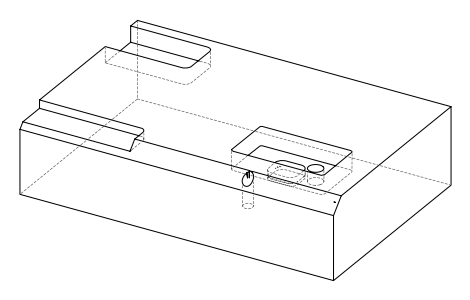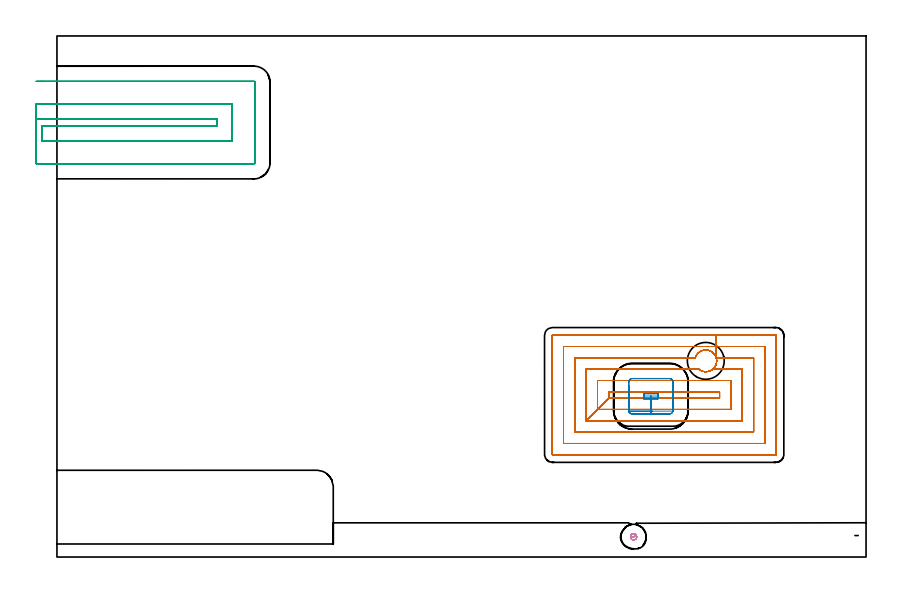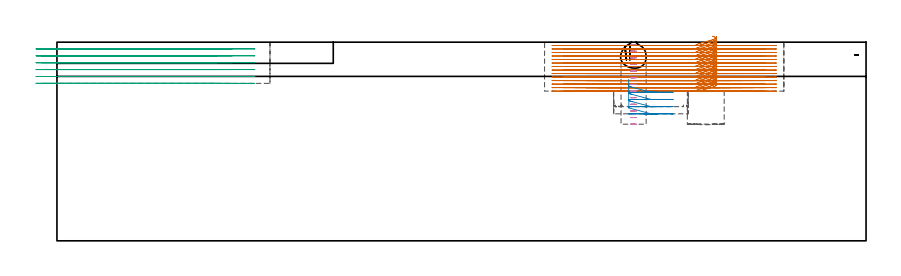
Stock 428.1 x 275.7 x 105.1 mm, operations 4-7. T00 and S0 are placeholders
(PLAN: 7 operations, 5 tool changes, 78.5 min)
(1 INDEXABLE_INSERT_DRILL_BLIND_HOLE_FROM_SOLID | STEP1POCKET | NXT0302_010 | 0.09 min | 12960 mm3)
(2 AREA_MILL | FG_CHAMFER_SURFACE | UGT0205_001 | 19.43 min | 69586 mm3)
(3 MILL_CORNER_NOTCH_RECTANGULAR | CORNER_NOTCH_RECTANGULAR | UGT0201_010 | Follow Part, ap 4, ae 75% | 3.54 min | 55029 mm3)
(4 MILL_RECTANGULAR_POCKET | POCKET_RECTANGULAR_STRAIGHT | NXT0201_009 | Follow Part, ap 2, ae 75% | 43.87 min | 225737 mm3)
(5 MILL_RECTANGULAR_POCKET_1 | POCKET_RECTANGULAR_STRAIGHT_1 | UGT0201_010 | Follow Part, ap 4, ae 75% | 1.44 min | 15238 mm3)
(6 MILL_SLOT | SLOT_PARTIAL_RECTANGULAR | UGT0201_010 | Follow Part, ap 4, ae 75% | 9.3 min | 145821 mm3)
(7 MILL_BLIND_HOLE_FROM_SOLID_MATERIAL | STEP1POCKET_1 | NXT0201_010 | Spiral | 0.84 min | 4992 mm3)
(TOOL NXT0302_010 | Index. Insert Drill 19.5mm [880-D1950L25-05] | D19.5 PA176 FL98 Z2)
(TOOL UGT0205_001 | Chamfer Mill 20 x 3 x 45 deg. | D20 FL50 Z2)
(TOOL UGT0201_010 | End Mill 16 mm | D16 FL22 Z2)
(TOOL NXT0201_009 | ENDMILL 8mm [2P460-0800-NA 1630] | D8 FL26 Z6)
(TOOL NXT0201_010 | ENDMILL 10mm [2P460-1000-NA 1630] | D10 FL30 Z6)
(OP 4 MILL_RECTANGULAR_POCKET)
G17 G21 G94 G90
T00 M6
G54
G17 G0 G90 X346.934 Y108.252 S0 M3
G43 Z115.223 H1
Z108.223
G94 G1 X346.946 Y108.243 Z108.219 F250.
X347.462 Y107.766 Z108.031
X347.924 Y107.21 Z107.837
X348.29 Y106.652 Z107.658
X348.421 Y106.412 Z107.585
X348.574 Y106.109 Z107.494
X348.856 Y105.296 Z107.263
X349.014 Y104.451 Z107.033
X349.046 Y103.592 Z106.802
X348.95 Y102.738 Z106.572
X348.728 Y101.907 Z106.342
X348.385 Y101.118 Z106.111
X347.93 Y100.389 Z105.881
X347.371 Y99.735 Z105.651
X346.722 Y99.171 Z105.42
X346.438 Y98.985 Z105.329
X345.822 Y98.633 Z105.139
X345.512 Y98.485 Z105.047
X344.62 Y98.2 Z104.796
X343.694 Y98.06 Z104.545
X342.757 Y98.069 Z104.294
X342.418 Y98.119 Z104.202
X342.08 Y98.174 Z104.11
X341.299 Y98.405 Z103.892
X340.558 Y98.743 Z103.674
X339.871 Y99.181 Z103.456
X339.608 Y99.4 Z103.364
X280. F500.
Y72.1
X292. Y84.1
X350.6
Y87.4
X292.
Y84.1
X286. Y78.1
X356.6
Y93.4
X286.
Y78.1
X280. Y72.1
X362.6
Y99.4
X346.994
G0 X348.787 Y102.129 Z108.223
G1 X348.95 Y102.738 Z108.054 F250.
X349.046 Y103.592 Z107.824
X349.014 Y104.451 Z107.593
X348.856 Y105.296 Z107.363
X348.574 Y106.109 Z107.132
X348.421 Y106.412 Z107.041
X348.29 Y106.652 Z106.968
X347.924 Y107.21 Z106.789
X347.456 Y107.772 Z106.593
X346.946 Y108.243 Z106.407
X346.322 Y108.691 Z106.201
X345.907 Y108.921 Z106.074
X345.604 Y109.075 Z105.983
X344.734 Y109.373 Z105.737
X343.828 Y109.53 Z105.491
X342.909 Y109.54 Z105.244
X341.999 Y109.405 Z104.998
X341.123 Y109.126 Z104.751
X340.302 Y108.712 Z104.505
X339.557 Y108.173 Z104.259
X338.908 Y107.522 Z104.012
X338.703 Y107.251 Z103.921
X338.323 Y106.672 Z103.736
X338.154 Y106.378 Z103.645
X337.876 Y105.726 Z103.455
X337.782 Y105.4 Z103.364
X274. F500.
Y66.1
X368.6
Y105.4
X348.817
Y111.4
X268.
Y60.1
X374.6
Y111.4
X348.817
Y117.4
X262.2
G3 X262. Y117.2 R0.2
G1 Y54.3
G3 X262.2 Y54.1 R0.2
G1 X380.4
G3 X380.6 Y54.3 R0.2
G1 Y117.2
G3 X380.4 Y117.4 R0.2
G1 X348.817
X347.817
G0 X346.934 Y108.252 Z106.364
G1 X346.946 Y108.243 Z106.36 F250.
X347.462 Y107.766 Z106.172
X347.924 Y107.21 Z105.978
X348.29 Y106.652 Z105.799
X348.421 Y106.412 Z105.726
X348.574 Y106.109 Z105.635
X348.856 Y105.296 Z105.404
X349.014 Y104.451 Z105.174
X349.046 Y103.592 Z104.944
X348.95 Y102.738 Z104.713
X348.728 Y101.907 Z104.483
X348.385 Y101.118 Z104.253
X347.93 Y100.389 Z104.022
X347.371 Y99.735 Z103.792
X346.722 Y99.171 Z103.561
X346.438 Y98.985 Z103.47
X345.822 Y98.633 Z103.28
X345.512 Y98.485 Z103.188
X344.62 Y98.2 Z102.937
X343.694 Y98.06 Z102.686
X342.757 Y98.069 Z102.435
X342.418 Y98.119 Z102.343
X342.08 Y98.174 Z102.252
X341.299 Y98.405 Z102.033
X340.558 Y98.743 Z101.815
X339.871 Y99.181 Z101.597
X339.608 Y99.4 Z101.505
X280. F500.
Y72.1
X292. Y84.1
X350.6
Y87.4
X292.
Y84.1
X286. Y78.1
X356.6
Y93.4
X286.
Y78.1
X280. Y72.1
X362.6
Y99.4
X346.994
G0 X348.787 Y102.129 Z106.364
G1 X348.95 Y102.738 Z106.195 F250.
X349.046 Y103.592 Z105.965
X349.014 Y104.451 Z105.734
X348.856 Y105.296 Z105.504
X348.574 Y106.109 Z105.274
X348.421 Y106.412 Z105.182
X348.29 Y106.652 Z105.109
X347.924 Y107.21 Z104.93
X347.456 Y107.772 Z104.735
X346.946 Y108.243 Z104.549
X346.322 Y108.691 Z104.343
X345.907 Y108.921 Z104.216
X345.604 Y109.075 Z104.125
X344.734 Y109.373 Z103.878
X343.828 Y109.53 Z103.632
X342.909 Y109.54 Z103.385
X341.999 Y109.405 Z103.139
X341.123 Y109.126 Z102.893
X340.302 Y108.712 Z102.646
X339.557 Y108.173 Z102.4
X338.908 Y107.522 Z102.153
X338.703 Y107.251 Z102.062
X338.323 Y106.672 Z101.877
X338.154 Y106.378 Z101.786
X338.135 Y106.34 Z101.775
X338.004 Y106.028 Z101.684
X337.875 Y105.72 Z101.595
X337.782 Y105.4 Z101.505
X274. F500.
Y66.1
X368.6
Y105.4
X348.817
Y111.4
X268.
Y60.1
X374.6
Y111.4
X348.817
Y117.4
X262.2
G3 X262. Y117.2 R0.2
G1 Y54.3
G3 X262.2 Y54.1 R0.2
G1 X380.4
G3 X380.6 Y54.3 R0.2
G1 Y117.2
G3 X380.4 Y117.4 R0.2
G1 X348.817
X347.817
G0 X346.934 Y108.252 Z104.505
G1 X346.946 Y108.243 Z104.501 F250.
X347.463 Y107.765 Z104.313
X347.921 Y107.214 Z104.121
X348.29 Y106.652 Z103.94
X348.421 Y106.412 Z103.867
X348.574 Y106.109 Z103.776
X348.856 Y105.296 Z103.546
X349.014 Y104.451 Z103.315
X349.046 Y103.592 Z103.085
X348.95 Y102.738 Z102.855
X348.728 Y101.907 Z102.624
X348.385 Y101.118 Z102.394
X347.93 Y100.389 Z102.163
X347.371 Y99.735 Z101.933
X346.722 Y99.171 Z101.703
X346.438 Y98.985 Z101.611
X345.822 Y98.633 Z101.421
X345.512 Y98.485 Z101.329
X344.62 Y98.2 Z101.078
X343.694 Y98.06 Z100.827
X342.757 Y98.069 Z100.576
X342.418 Y98.119 Z100.485
X342.08 Y98.174 Z100.393
X341.299 Y98.405 Z100.175
X340.558 Y98.743 Z99.956
X339.871 Y99.181 Z99.738
X339.608 Y99.4 Z99.646
X280. F500.
Y72.1
X292. Y84.1
X350.6
Y87.4
X292.
Y84.1
X286. Y78.1
X356.6
Y93.4
X286.
Y78.1
X280. Y72.1
X362.6
Y99.4
X346.994
G0 X348.787 Y102.129 Z104.505
G1 X348.95 Y102.738 Z104.336 F250.
X349.046 Y103.592 Z104.106
X349.014 Y104.451 Z103.876
X348.856 Y105.296 Z103.645
X348.574 Y106.109 Z103.415
X348.421 Y106.412 Z103.324
X348.29 Y106.652 Z103.25
X347.921 Y107.214 Z103.07
X347.456 Y107.772 Z102.876
X346.946 Y108.243 Z102.69
X346.322 Y108.691 Z102.484
X345.907 Y108.921 Z102.357
X345.604 Y109.075 Z102.266
X344.734 Y109.373 Z102.019
X343.828 Y109.53 Z101.773
X342.909 Y109.54 Z101.527
X341.999 Y109.405 Z101.28
X341.123 Y109.126 Z101.034
X340.302 Y108.712 Z100.787
X339.557 Y108.173 Z100.541
X338.908 Y107.522 Z100.295
X338.703 Y107.251 Z100.204
X338.321 Y106.668 Z100.017
X338.152 Y106.374 Z99.926
X337.877 Y105.726 Z99.737
X337.782 Y105.4 Z99.646
X274. F500.
Y66.1
X368.6
Y105.4
X348.817
Y111.4
X268.
Y60.1
X374.6
Y111.4
X348.817
Y117.4
X262.2
G3 X262. Y117.2 R0.2
G1 Y54.3
G3 X262.2 Y54.1 R0.2
G1 X380.4
G3 X380.6 Y54.3 R0.2
G1 Y117.2
G3 X380.4 Y117.4 R0.2
G1 X348.817
X347.817
G0 X346.933 Y108.252 Z102.646
G1 X346.946 Y108.243 Z102.642 F250.
X347.463 Y107.765 Z102.454
X347.921 Y107.214 Z102.262
X348.29 Y106.652 Z102.081
X348.421 Y106.412 Z102.008
X348.574 Y106.109 Z101.917
X348.856 Y105.296 Z101.687
X349.014 Y104.451 Z101.456
X349.046 Y103.592 Z101.226
X348.95 Y102.738 Z100.996
X348.728 Y101.907 Z100.765
X348.385 Y101.118 Z100.535
X347.93 Y100.389 Z100.304
X347.371 Y99.735 Z100.074
X346.722 Y99.171 Z99.844
X346.438 Y98.985 Z99.752
X345.822 Y98.633 Z99.562
X345.512 Y98.485 Z99.47
X344.62 Y98.2 Z99.219
X343.694 Y98.06 Z98.968
X342.757 Y98.069 Z98.717
X342.418 Y98.119 Z98.626
X342.132 Y98.165 Z98.548
X341.852 Y98.239 Z98.47
X341.522 Y98.327 Z98.379
X340.663 Y98.688 Z98.129
X339.872 Y99.181 Z97.879
X339.609 Y99.4 Z97.788
X280. F500.
Y72.1
X292. Y84.1
X350.6
Y87.4
X292.
Y84.1
X286. Y78.1
X356.6
Y93.4
X286.
Y78.1
X280. Y72.1
X362.6
Y99.4
X346.994
G0 X348.787 Y102.129 Z102.646
G1 X348.95 Y102.738 Z102.478 F250.
X349.046 Y103.592 Z102.247
X349.014 Y104.451 Z102.017
X348.856 Y105.296 Z101.786
X348.574 Y106.109 Z101.556
X348.421 Y106.412 Z101.465
X348.29 Y106.652 Z101.392
X347.921 Y107.214 Z101.212
X347.456 Y107.772 Z101.017
X346.946 Y108.243 Z100.831
X346.322 Y108.691 Z100.625
X345.907 Y108.921 Z100.498
X345.604 Y109.075 Z100.407
X344.734 Y109.373 Z100.161
X343.828 Y109.53 Z99.914
X342.909 Y109.54 Z99.668
X341.999 Y109.405 Z99.421
X341.123 Y109.126 Z99.175
X340.302 Y108.712 Z98.929
X339.557 Y108.173 Z98.682
X338.908 Y107.522 Z98.436
X338.703 Y107.251 Z98.345
X338.321 Y106.668 Z98.158
X338.152 Y106.374 Z98.067
X337.877 Y105.726 Z97.879
X337.782 Y105.4 Z97.788
X274. F500.
Y66.1
X368.6
Y105.4
X348.817
Y111.4
X268.
Y60.1
X374.6
Y111.4
X348.817
Y117.4
X262.2
G3 X262. Y117.2 R0.2
G1 Y54.3
G3 X262.2 Y54.1 R0.2
G1 X380.4
G3 X380.6 Y54.3 R0.2
G1 Y117.2
G3 X380.4 Y117.4 R0.2
G1 X348.817
X347.817
G0 X346.934 Y108.252 Z100.788
G1 X347.467 Y107.76 Z100.593 F250.
X347.92 Y107.215 Z100.403
X348.293 Y106.647 Z100.221
X348.421 Y106.412 Z100.15
X348.574 Y106.109 Z100.059
X348.856 Y105.297 Z99.828
X349.014 Y104.452 Z99.598
X349.046 Y103.593 Z99.368
X348.95 Y102.739 Z99.137
X348.728 Y101.908 Z98.907
X348.386 Y101.12 Z98.677
X347.931 Y100.391 Z98.446
X347.373 Y99.737 Z98.216
X346.724 Y99.173 Z97.986
X346.438 Y98.985 Z97.894
X345.824 Y98.634 Z97.704
X345.618 Y98.535 Z97.643
X345.405 Y98.453 Z97.582
X345.085 Y98.329 Z97.49
X344.324 Y98.139 Z97.28
X343.545 Y98.051 Z97.07
X342.76 Y98.068 Z96.86
X342.418 Y98.119 Z96.767
X342.134 Y98.165 Z96.69
X341.855 Y98.239 Z96.612
X341.524 Y98.326 Z96.521
X340.664 Y98.688 Z96.271
X339.872 Y99.181 Z96.021
X339.609 Y99.4 Z95.929
X280. F500.
Y72.1
X292. Y84.1
X350.6
Y87.4
X292.
Y84.1
X286. Y78.1
X356.6
Y93.4
X286.
Y78.1
X280. Y72.1
X362.6
Y99.4
X346.994
G0 X348.787 Y102.129 Z100.788
G1 X348.95 Y102.739 Z100.619 F250.
X349.046 Y103.593 Z100.388
X349.014 Y104.452 Z100.158
X348.856 Y105.297 Z99.928
X348.574 Y106.109 Z99.697
X348.421 Y106.412 Z99.606
X348.293 Y106.647 Z99.535
X347.92 Y107.215 Z99.353
X347.467 Y107.76 Z99.163
X347.451 Y107.777 Z99.156
X346.946 Y108.243 Z98.972
X346.851 Y108.312 Z98.941
X346.318 Y108.693 Z98.765
X345.838 Y108.955 Z98.619
X345.533 Y109.105 Z98.528
X344.685 Y109.386 Z98.288
X343.803 Y109.532 Z98.049
X342.909 Y109.54 Z97.809
X342.025 Y109.41 Z97.57
X341.171 Y109.146 Z97.33
X340.368 Y108.752 Z97.091
X339.636 Y108.239 Z96.851
X338.992 Y107.619 Z96.612
X338.706 Y107.255 Z96.487
X338.32 Y106.668 Z96.299
X338.19 Y106.441 Z96.229
X338.081 Y106.204 Z96.159
X337.94 Y105.896 Z96.068
X337.877 Y105.726 Z96.02
X337.782 Y105.4 Z95.929
X274. F500.
Y66.1
X368.6
Y105.4
X348.817
Y111.4
X268.
Y60.1
X374.6
Y111.4
X348.817
Y117.4
X262.2
G3 X262. Y117.2 R0.2
G1 Y54.3
G3 X262.2 Y54.1 R0.2
G1 X380.4
G3 X380.6 Y54.3 R0.2
G1 Y117.2
G3 X380.4 Y117.4 R0.2
G1 X348.817
X347.817
G0 X346.934 Y108.252 Z98.929
G1 X347.467 Y107.76 Z98.735 F250.
X347.922 Y107.212 Z98.544
X348.293 Y106.647 Z98.363
X348.421 Y106.412 Z98.291
X348.574 Y106.109 Z98.2
X348.856 Y105.297 Z97.97
X349.014 Y104.452 Z97.739
X349.046 Y103.593 Z97.509
X348.95 Y102.739 Z97.279
X348.728 Y101.909 Z97.048
X348.387 Y101.12 Z96.818
X347.932 Y100.391 Z96.588
X347.374 Y99.737 Z96.358
X346.725 Y99.174 Z96.127
X346.438 Y98.985 Z96.035
X346.162 Y98.827 Z95.95
X345.824 Y98.634 Z95.846
X345.618 Y98.535 Z95.784
X345.405 Y98.453 Z95.723
X345.085 Y98.329 Z95.631
X344.324 Y98.139 Z95.421
X343.545 Y98.051 Z95.211
X342.76 Y98.068 Z95.001
X342.117 Y98.176 Z94.826
X341.445 Y98.353 Z94.64
X340.627 Y98.707 Z94.401
X339.871 Y99.181 Z94.162
X339.608 Y99.4 Z94.07
X280. F500.
Y72.1
X292. Y84.1
X350.6
Y87.4
X292.
Y84.1
X286. Y78.1
X356.6
Y93.4
X286.
Y78.1
X280. Y72.1
X362.6
Y99.4
X346.994
G0 X348.788 Y102.132 Z98.929
G1 X348.95 Y102.739 Z98.76 F250.
X349.046 Y103.593 Z98.53
X349.014 Y104.452 Z98.3
X348.856 Y105.297 Z98.07
X348.574 Y106.109 Z97.839
X348.421 Y106.412 Z97.748
X348.293 Y106.647 Z97.677
X347.922 Y107.212 Z97.496
X347.467 Y107.76 Z97.305
X347.451 Y107.777 Z97.299
X346.946 Y108.243 Z97.114
X346.706 Y108.415 Z97.035
X346.318 Y108.693 Z96.907
X345.906 Y108.921 Z96.781
X345.604 Y109.075 Z96.69
X344.926 Y109.321 Z96.497
X344.224 Y109.48 Z96.304
X343.886 Y109.514 Z96.213
X343.548 Y109.549 Z96.122
X342.823 Y109.534 Z95.928
X342.106 Y109.429 Z95.733
X341.407 Y109.234 Z95.539
X341.093 Y109.104 Z95.448
X340.78 Y108.974 Z95.357
X340.092 Y108.579 Z95.145
X339.465 Y108.093 Z94.932
X338.911 Y107.526 Z94.72
X338.706 Y107.255 Z94.629
X338.322 Y106.67 Z94.441
X338.153 Y106.376 Z94.35
X338.115 Y106.299 Z94.327
X337.986 Y105.985 Z94.236
X337.868 Y105.698 Z94.153
X337.782 Y105.4 Z94.07
X274. F500.
Y66.1
X368.6
Y105.4
X348.817
Y111.4
X268.
Y60.1
X374.6
Y111.4
X348.817
Y117.4
X262.2
G3 X262. Y117.2 R0.2
G1 Y54.3
G3 X262.2 Y54.1 R0.2
G1 X380.4
G3 X380.6 Y54.3 R0.2
G1 Y117.2
G3 X380.4 Y117.4 R0.2
G1 X348.817
X347.817
G0 X346.934 Y108.252 Z97.07
G1 X346.946 Y108.243 Z97.066 F250.
X347.461 Y107.767 Z96.878
X347.925 Y107.208 Z96.684
X348.267 Y106.687 Z96.517
X348.437 Y106.394 Z96.426
X348.679 Y105.845 Z96.265
X348.781 Y105.521 Z96.174
X348.882 Y105.197 Z96.083
X349.024 Y104.362 Z95.856
X349.042 Y103.515 Z95.629
X348.937 Y102.674 Z95.402
X348.711 Y101.858 Z95.175
X348.367 Y101.084 Z94.948
X347.915 Y100.368 Z94.721
X347.362 Y99.726 Z94.494
X346.722 Y99.171 Z94.268
X346.438 Y98.985 Z94.176
X345.822 Y98.633 Z93.986
X345.512 Y98.485 Z93.894
X344.62 Y98.2 Z93.643
X343.694 Y98.06 Z93.392
X342.757 Y98.069 Z93.141
X342.418 Y98.119 Z93.049
X342.08 Y98.174 Z92.958
X341.299 Y98.405 Z92.74
X340.558 Y98.743 Z92.521
X339.871 Y99.181 Z92.303
X339.608 Y99.4 Z92.211
X280. F500.
Y72.1
X292. Y84.1
X350.6
Y87.4
X292.
Y84.1
X286. Y78.1
X356.6
Y93.4
X286.
Y78.1
X280. Y72.1
X362.6
Y99.4
X346.994
G0 X348.786 Y102.13 Z97.07
G1 X348.937 Y102.674 Z96.919 F250.
X349.042 Y103.515 Z96.692
X349.024 Y104.362 Z96.465
X348.882 Y105.197 Z96.238
X348.781 Y105.521 Z96.147
X348.679 Y105.845 Z96.056
X348.437 Y106.394 Z95.895
X348.267 Y106.687 Z95.804
X347.925 Y107.208 Z95.637
X347.456 Y107.772 Z95.441
X346.946 Y108.243 Z95.255
X346.322 Y108.691 Z95.049
X345.907 Y108.921 Z94.922
X345.604 Y109.075 Z94.831
X344.734 Y109.373 Z94.584
X343.828 Y109.53 Z94.338
X342.909 Y109.54 Z94.092
X341.999 Y109.405 Z93.845
X341.123 Y109.126 Z93.599
X340.302 Y108.712 Z93.352
X339.557 Y108.173 Z93.106
X338.908 Y107.522 Z92.86
X338.703 Y107.251 Z92.769
X338.324 Y106.674 Z92.584
X338.155 Y106.38 Z92.493
X338.134 Y106.338 Z92.48
X338.003 Y106.025 Z92.389
X337.874 Y105.719 Z92.3
X337.782 Y105.4 Z92.211
X274. F500.
Y66.1
X368.6
Y105.4
X348.817
Y111.4
X268.
Y60.1
X374.6
Y111.4
X348.817
Y117.4
X262.2
G3 X262. Y117.2 R0.2
G1 Y54.3
G3 X262.2 Y54.1 R0.2
G1 X380.4
G3 X380.6 Y54.3 R0.2
G1 Y117.2
G3 X380.4 Y117.4 R0.2
G1 X348.817
X347.817
G0 X346.934 Y108.252 Z95.211
G1 X346.946 Y108.243 Z95.207 F250.
X347.461 Y107.767 Z95.019
X347.925 Y107.208 Z94.825
X348.267 Y106.687 Z94.658
X348.437 Y106.394 Z94.567
X348.679 Y105.845 Z94.406
X348.781 Y105.521 Z94.315
X348.882 Y105.197 Z94.224
X349.024 Y104.362 Z93.997
X349.042 Y103.515 Z93.77
X348.937 Y102.674 Z93.544
X348.711 Y101.858 Z93.317
X348.367 Y101.084 Z93.09
X347.915 Y100.368 Z92.863
X347.362 Y99.726 Z92.636
X346.722 Y99.171 Z92.409
X346.438 Y98.985 Z92.318
X345.822 Y98.633 Z92.128
X345.512 Y98.485 Z92.036
X344.62 Y98.2 Z91.785
X343.694 Y98.06 Z91.534
X342.757 Y98.069 Z91.283
X342.418 Y98.119 Z91.191
X342.08 Y98.174 Z91.099
X341.299 Y98.405 Z90.881
X340.558 Y98.743 Z90.663
X339.871 Y99.181 Z90.444
X339.608 Y99.4 Z90.353
X280. F500.
Y72.1
X292. Y84.1
X350.6
Y87.4
X292.
Y84.1
X286. Y78.1
X356.6
Y93.4
X286.
Y78.1
X280. Y72.1
X362.6
Y99.4
X346.994
G0 X348.786 Y102.13 Z95.211
G1 X348.937 Y102.674 Z95.06 F250.
X349.042 Y103.515 Z94.833
X349.024 Y104.362 Z94.606
X348.882 Y105.197 Z94.379
X348.781 Y105.521 Z94.288
X348.679 Y105.845 Z94.197
X348.437 Y106.394 Z94.036
X348.267 Y106.687 Z93.945
X347.925 Y107.208 Z93.778
X347.456 Y107.772 Z93.582
X346.946 Y108.243 Z93.396
X346.322 Y108.691 Z93.19
X345.907 Y108.921 Z93.063
X345.604 Y109.075 Z92.972
X344.734 Y109.373 Z92.726
X343.828 Y109.53 Z92.479
X342.909 Y109.54 Z92.233
X341.999 Y109.405 Z91.986
X341.123 Y109.126 Z91.74
X340.302 Y108.712 Z91.494
X339.557 Y108.173 Z91.247
X338.908 Y107.522 Z91.001
X338.703 Y107.251 Z90.91
X338.324 Y106.674 Z90.725
X338.155 Y106.38 Z90.634
X338.135 Y106.34 Z90.622
X338.004 Y106.027 Z90.531
X337.875 Y105.72 Z90.442
X337.782 Y105.4 Z90.353
X274. F500.
Y66.1
X368.6
Y105.4
X348.817
Y111.4
X268.
Y60.1
X374.6
Y111.4
X348.817
Y117.4
X262.2
G3 X262. Y117.2 R0.2
G1 Y54.3
G3 X262.2 Y54.1 R0.2
G1 X380.4
G3 X380.6 Y54.3 R0.2
G1 Y117.2
G3 X380.4 Y117.4 R0.2
G1 X348.817
X347.817
G0 X346.934 Y108.252 Z93.353
G1 X346.946 Y108.243 Z93.348 F250.
X347.463 Y107.765 Z93.16
X347.921 Y107.214 Z92.968
X348.29 Y106.652 Z92.788
X348.421 Y106.412 Z92.715
X348.574 Y106.109 Z92.623
X348.856 Y105.296 Z92.393
X349.014 Y104.451 Z92.163
X349.046 Y103.592 Z91.932
X348.95 Y102.738 Z91.702
X348.728 Y101.907 Z91.472
X348.385 Y101.118 Z91.241
X347.93 Y100.389 Z91.011
X347.371 Y99.735 Z90.78
X346.722 Y99.171 Z90.55
X346.438 Y98.985 Z90.459
X345.822 Y98.633 Z90.269
X345.512 Y98.485 Z90.177
X344.62 Y98.2 Z89.926
X343.694 Y98.06 Z89.675
X342.757 Y98.069 Z89.424
X342.418 Y98.119 Z89.332
X342.08 Y98.174 Z89.24
X341.299 Y98.405 Z89.022
X340.558 Y98.743 Z88.804
X339.871 Y99.181 Z88.586
X339.608 Y99.4 Z88.494
X280. F500.
Y72.1
X292. Y84.1
X350.6
Y87.4
X292.
Y84.1
X286. Y78.1
X356.6
Y93.4
X286.
Y78.1
X280. Y72.1
X362.6
Y99.4
X346.994
G0 X348.787 Y102.129 Z93.353
G1 X348.95 Y102.738 Z93.184 F250.
X349.046 Y103.592 Z92.953
X349.014 Y104.451 Z92.723
X348.856 Y105.296 Z92.493
X348.574 Y106.109 Z92.262
X348.421 Y106.412 Z92.171
X348.29 Y106.652 Z92.098
X347.921 Y107.214 Z91.918
X347.456 Y107.772 Z91.723
X346.946 Y108.243 Z91.537
X346.322 Y108.691 Z91.331
X345.907 Y108.921 Z91.204
X345.604 Y109.075 Z91.113
X344.734 Y109.373 Z90.867
X343.828 Y109.53 Z90.62
X342.909 Y109.54 Z90.374
X341.999 Y109.405 Z90.128
X341.123 Y109.126 Z89.881
X340.302 Y108.712 Z89.635
X339.557 Y108.173 Z89.388
X338.908 Y107.522 Z89.142
X338.703 Y107.251 Z89.051
X338.321 Y106.668 Z88.864
X338.152 Y106.374 Z88.773
X337.877 Y105.726 Z88.585
X337.782 Y105.4 Z88.494
X274. F500.
Y66.1
X368.6
Y105.4
X348.817
Y111.4
X268.
Y60.1
X374.6
Y111.4
X348.817
Y117.4
X262.2
G3 X262. Y117.2 R0.2
G1 Y54.3
G3 X262.2 Y54.1 R0.2
G1 X380.4
G3 X380.6 Y54.3 R0.2
G1 Y117.2
G3 X380.4 Y117.4 R0.2
G1 X348.817
X347.817
G0 X346.934 Y108.252 Z91.494
G1 X346.946 Y108.243 Z91.49 F250.
X347.463 Y107.765 Z91.301
X347.921 Y107.214 Z91.109
X348.29 Y106.652 Z90.929
X348.421 Y106.412 Z90.856
X348.574 Y106.109 Z90.765
X348.856 Y105.296 Z90.534
X349.014 Y104.451 Z90.304
X349.046 Y103.592 Z90.074
X348.95 Y102.738 Z89.843
X348.728 Y101.907 Z89.613
X348.385 Y101.118 Z89.382
X347.93 Y100.389 Z89.152
X347.371 Y99.735 Z88.922
X346.722 Y99.171 Z88.691
X346.438 Y98.985 Z88.6
X345.822 Y98.633 Z88.41
X345.512 Y98.485 Z88.318
X344.62 Y98.2 Z88.067
X343.694 Y98.06 Z87.816
X342.757 Y98.069 Z87.565
X342.418 Y98.119 Z87.473
X342.08 Y98.174 Z87.382
X341.299 Y98.405 Z87.163
X340.558 Y98.743 Z86.945
X339.871 Y99.181 Z86.727
X339.608 Y99.4 Z86.635
X280. F500.
Y72.1
X292. Y84.1
X350.6
Y87.4
X292.
Y84.1
X286. Y78.1
X356.6
Y93.4
X286.
Y78.1
X280. Y72.1
X362.6
Y99.4
X346.994
G0 X348.787 Y102.129 Z91.494
G1 X348.95 Y102.738 Z91.325 F250.
X349.046 Y103.592 Z91.095
X349.014 Y104.451 Z90.864
X348.856 Y105.296 Z90.634
X348.574 Y106.109 Z90.403
X348.421 Y106.412 Z90.312
X348.29 Y106.652 Z90.239
X347.921 Y107.214 Z90.059
X347.456 Y107.772 Z89.864
X346.946 Y108.243 Z89.678
X346.322 Y108.691 Z89.473
X345.907 Y108.921 Z89.345
X345.604 Y109.075 Z89.254
X344.734 Y109.373 Z89.008
X343.828 Y109.53 Z88.762
X342.909 Y109.54 Z88.515
X341.999 Y109.405 Z88.269
X341.123 Y109.126 Z88.022
X340.302 Y108.712 Z87.776
X339.557 Y108.173 Z87.53
X338.908 Y107.522 Z87.283
X338.703 Y107.251 Z87.192
X338.321 Y106.668 Z87.006
X338.152 Y106.374 Z86.915
X337.877 Y105.726 Z86.726
X337.782 Y105.4 Z86.635
X274. F500.
Y66.1
X368.6
Y105.4
X348.817
Y111.4
X268.
Y60.1
X374.6
Y111.4
X348.817
Y117.4
X262.2
G3 X262. Y117.2 R0.2
G1 Y54.3
G3 X262.2 Y54.1 R0.2
G1 X380.4
G3 X380.6 Y54.3 R0.2
G1 Y117.2
G3 X380.4 Y117.4 R0.2
G1 X348.817
X347.817
G0 X346.933 Y108.252 Z89.635
G1 X346.946 Y108.243 Z89.631 F250.
X347.463 Y107.765 Z89.442
X347.921 Y107.214 Z89.25
X348.29 Y106.652 Z89.07
X348.421 Y106.412 Z88.997
X348.574 Y106.109 Z88.906
X348.856 Y105.296 Z88.675
X349.014 Y104.451 Z88.445
X349.046 Y103.592 Z88.215
X348.95 Y102.738 Z87.984
X348.728 Y101.907 Z87.754
X348.385 Y101.118 Z87.523
X347.93 Y100.389 Z87.293
X347.371 Y99.735 Z87.063
X346.722 Y99.171 Z86.832
X346.438 Y98.985 Z86.741
X345.822 Y98.633 Z86.551
X345.512 Y98.485 Z86.459
X344.62 Y98.2 Z86.208
X343.694 Y98.06 Z85.957
X342.757 Y98.069 Z85.706
X342.418 Y98.119 Z85.614
X342.132 Y98.165 Z85.537
X341.852 Y98.24 Z85.459
X341.521 Y98.328 Z85.367
X340.662 Y98.688 Z85.118
X339.871 Y99.181 Z84.868
X339.609 Y99.4 Z84.776
X280. F500.
Y72.1
X292. Y84.1
X350.6
Y87.4
X292.
Y84.1
X286. Y78.1
X356.6
Y93.4
X286.
Y78.1
X280. Y72.1
X362.6
Y99.4
X346.994
G0 X348.787 Y102.129 Z89.635
G1 X348.95 Y102.738 Z89.466 F250.
X349.046 Y103.592 Z89.236
X349.014 Y104.451 Z89.005
X348.856 Y105.296 Z88.775
X348.574 Y106.109 Z88.545
X348.421 Y106.412 Z88.454
X348.29 Y106.652 Z88.38
X347.921 Y107.214 Z88.2
X347.456 Y107.772 Z88.006
X346.946 Y108.243 Z87.82
X346.322 Y108.691 Z87.614
X345.907 Y108.921 Z87.487
X345.604 Y109.075 Z87.396
X344.734 Y109.373 Z87.149
X343.828 Y109.53 Z86.903
X342.909 Y109.54 Z86.656
X341.999 Y109.405 Z86.41
X341.123 Y109.126 Z86.164
X340.302 Y108.712 Z85.917
X339.557 Y108.173 Z85.671
X338.908 Y107.522 Z85.425
X338.703 Y107.251 Z85.334
X338.321 Y106.668 Z85.147
X338.152 Y106.374 Z85.056
X337.877 Y105.726 Z84.867
X337.782 Y105.4 Z84.776
X274. F500.
Y66.1
X368.6
Y105.4
X348.817
Y111.4
X268.
Y60.1
X374.6
Y111.4
X348.817
Y117.4
X262.2
G3 X262. Y117.2 R0.2
G1 Y54.3
G3 X262.2 Y54.1 R0.2
G1 X380.4
G3 X380.6 Y54.3 R0.2
G1 Y117.2
G3 X380.4 Y117.4 R0.2
G1 X348.817
X347.817
G0 X346.933 Y108.252 Z87.776
G1 X346.946 Y108.243 Z87.772 F250.
X347.463 Y107.765 Z87.584
X347.921 Y107.214 Z87.391
X348.29 Y106.652 Z87.211
X348.421 Y106.412 Z87.138
X348.574 Y106.109 Z87.047
X348.856 Y105.296 Z86.817
X349.014 Y104.451 Z86.586
X349.046 Y103.592 Z86.356
X348.95 Y102.738 Z86.125
X348.728 Y101.907 Z85.895
X348.385 Y101.118 Z85.665
X347.93 Y100.389 Z85.434
X347.371 Y99.735 Z85.204
X346.722 Y99.171 Z84.973
X346.438 Y98.985 Z84.882
X345.822 Y98.633 Z84.692
X345.512 Y98.485 Z84.6
X344.62 Y98.2 Z84.349
X343.694 Y98.06 Z84.098
X342.757 Y98.069 Z83.847
X342.418 Y98.119 Z83.755
X342.127 Y98.166 Z83.676
X341.842 Y98.242 Z83.597
X341.512 Y98.331 Z83.506
X340.658 Y98.691 Z83.257
X339.871 Y99.181 Z83.009
X339.609 Y99.4 Z82.918
X280. F500.
Y72.1
X292. Y84.1
X350.6
Y87.4
X292.
Y84.1
X286. Y78.1
X356.6
Y93.4
X286.
Y78.1
X280. Y72.1
X362.6
Y99.4
X346.994
G0 X348.787 Y102.129 Z87.776
G1 X348.95 Y102.738 Z87.608 F250.
X349.046 Y103.592 Z87.377
X349.014 Y104.451 Z87.147
X348.856 Y105.296 Z86.916
X348.574 Y106.109 Z86.686
X348.421 Y106.412 Z86.595
X348.29 Y106.652 Z86.522
X347.921 Y107.214 Z86.342
X347.456 Y107.772 Z86.147
X346.946 Y108.243 Z85.961
X346.328 Y108.687 Z85.757
X345.905 Y108.922 Z85.627
X345.757 Y108.997 Z85.583
X345.605 Y109.063 Z85.538
X345.294 Y109.199 Z85.447
X344.449 Y109.438 Z85.212
X343.578 Y109.547 Z84.977
X342.701 Y109.522 Z84.742
X341.837 Y109.364 Z84.507
X341.007 Y109.078 Z84.271
X340.231 Y108.668 Z84.036
X339.525 Y108.146 Z83.801
X338.908 Y107.522 Z83.566
X338.703 Y107.251 Z83.475
X338.321 Y106.668 Z83.288
X338.189 Y106.438 Z83.217
X337.877 Y105.726 Z83.008
X337.782 Y105.4 Z82.918
X274. F500.
Y66.1
X368.6
Y105.4
X348.817
Y111.4
X268.
Y60.1
X374.6
Y111.4
X348.817
Y117.4
X262.2
G3 X262. Y117.2 R0.2
G1 Y54.3
G3 X262.2 Y54.1 R0.2
G1 X380.4
G3 X380.6 Y54.3 R0.2
G1 Y117.2
G3 X380.4 Y117.4 R0.2
G1 X348.817
X347.817
G0 X346.933 Y108.252 Z85.918
G1 X346.951 Y108.239 Z85.911 F250.
X347.462 Y107.766 Z85.725
X347.922 Y107.212 Z85.532
X348.29 Y106.652 Z85.352
X348.421 Y106.412 Z85.279
X348.574 Y106.109 Z85.188
X348.733 Y105.701 Z85.071
X348.825 Y105.373 Z84.98
X348.917 Y105.046 Z84.889
X349.042 Y104.109 Z84.635
X349.014 Y103.164 Z84.382
X348.832 Y102.236 Z84.129
X348.501 Y101.35 Z83.875
X348.03 Y100.53 Z83.622
X347.433 Y99.798 Z83.369
X346.724 Y99.173 Z83.115
X346.44 Y98.986 Z83.024
X345.814 Y98.63 Z82.831
X345.612 Y98.533 Z82.771
X345.402 Y98.452 Z82.711
X345.082 Y98.328 Z82.619
X344.321 Y98.138 Z82.409
X343.541 Y98.051 Z82.199
X342.757 Y98.069 Z81.989
X342.069 Y98.183 Z81.801
X341.868 Y98.235 Z81.746
X341.537 Y98.322 Z81.654
X340.67 Y98.685 Z81.402
X339.871 Y99.181 Z81.15
X339.609 Y99.4 Z81.059
X280. F500.
Y72.1
X292. Y84.1
X350.6
Y87.4
X292.
Y84.1
X286. Y78.1
X356.6
Y93.4
X286.
Y78.1
X280. Y72.1
X362.6
Y99.4
X346.994
G0 X348.791 Y102.129 Z85.918
G1 X348.832 Y102.236 Z85.887 F250.
X349.014 Y103.164 Z85.633
X349.042 Y104.109 Z85.38
X348.917 Y105.046 Z85.127
X348.825 Y105.373 Z85.036
X348.733 Y105.701 Z84.945
X348.574 Y106.109 Z84.827
X348.421 Y106.412 Z84.736
X348.29 Y106.652 Z84.663
X347.922 Y107.212 Z84.483
X347.456 Y107.772 Z84.288
X346.951 Y108.239 Z84.104
X346.327 Y108.687 Z83.898
X345.905 Y108.922 Z83.769
X345.602 Y109.075 Z83.678
X344.733 Y109.374 Z83.431
X343.827 Y109.53 Z83.185
X342.908 Y109.541 Z82.939
X341.998 Y109.405 Z82.692
X341.122 Y109.126 Z82.446
X340.301 Y108.712 Z82.2
X339.557 Y108.173 Z81.953
X338.907 Y107.522 Z81.707
X338.703 Y107.251 Z81.616
X338.322 Y106.67 Z81.43
X338.153 Y106.375 Z81.339
X338.138 Y106.346 Z81.33
X338.006 Y106.033 Z81.239
X337.876 Y105.723 Z81.149
X337.782 Y105.4 Z81.059
X274. F500.
Y66.1
X368.6
Y105.4
X348.817
Y111.4
X268.
Y60.1
X374.6
Y111.4
X348.817
Y117.4
X262.2
G3 X262. Y117.2 R0.2
G1 Y54.3
G3 X262.2 Y54.1 R0.2
G1 X380.4
G3 X380.6 Y54.3 R0.2
G1 Y117.2
G3 X380.4 Y117.4 R0.2
G1 X348.817
X347.817
G0 X346.934 Y108.251 Z84.059
G1 X346.951 Y108.239 Z84.053 F250.
X347.462 Y107.766 Z83.867
X347.924 Y107.209 Z83.673
X348.267 Y106.686 Z83.505
X348.438 Y106.393 Z83.414
X348.674 Y105.858 Z83.258
X348.777 Y105.535 Z83.167
X348.878 Y105.21 Z83.076
X349.022 Y104.374 Z82.848
X349.043 Y103.526 Z82.621
X348.939 Y102.684 Z82.394
X348.713 Y101.866 Z82.166
X348.37 Y101.09 Z81.939
X347.918 Y100.372 Z81.712
X347.365 Y99.729 Z81.484
X346.724 Y99.173 Z81.257
X346.44 Y98.986 Z81.166
X345.814 Y98.63 Z80.973
X345.612 Y98.533 Z80.913
X345.402 Y98.452 Z80.852
X345.082 Y98.328 Z80.761
X344.321 Y98.138 Z80.55
X343.541 Y98.051 Z80.34
X342.757 Y98.069 Z80.13
X342.418 Y98.119 Z80.038
X342.08 Y98.174 Z79.946
X341.299 Y98.405 Z79.728
X340.558 Y98.743 Z79.51
X339.871 Y99.181 Z79.292
X339.608 Y99.4 Z79.2
X280. F500.
Y72.1
X292. Y84.1
X350.6
Y87.4
X292.
Y84.1
X286. Y78.1
X356.6
Y93.4
X286.
Y78.1
X280. Y72.1
X362.6
Y99.4
X346.994
G0 X348.786 Y102.129 Z84.059
G1 X348.939 Y102.684 Z83.905 F250.
X349.043 Y103.526 Z83.677
X349.022 Y104.374 Z83.45
X348.878 Y105.21 Z83.223
X348.777 Y105.535 Z83.131
X348.674 Y105.858 Z83.041
X348.438 Y106.393 Z82.884
X348.267 Y106.686 Z82.793
X347.924 Y107.209 Z82.625
X347.456 Y107.772 Z82.429
X346.951 Y108.239 Z82.245
X346.322 Y108.691 Z82.037
X345.907 Y108.921 Z81.91
X345.604 Y109.075 Z81.819
X344.734 Y109.373 Z81.573
X343.828 Y109.53 Z81.327
X342.909 Y109.54 Z81.08
X341.999 Y109.405 Z80.834
X341.123 Y109.126 Z80.587
X340.302 Y108.712 Z80.341
X339.557 Y108.173 Z80.095
X338.908 Y107.522 Z79.848
X338.703 Y107.251 Z79.757
X338.324 Y106.673 Z79.572
X338.154 Y106.379 Z79.481
X338.135 Y106.339 Z79.469
X338.003 Y106.026 Z79.378
X337.875 Y105.72 Z79.289
X337.782 Y105.4 Z79.2
X274. F500.
Y66.1
X368.6
Y105.4
X348.817
Y111.4
X268.
Y60.1
X374.6
Y111.4
X348.817
Y117.4
X262.2
G3 X262. Y117.2 R0.2
G1 Y54.3
G3 X262.2 Y54.1 R0.2
G1 X380.4
G3 X380.6 Y54.3 R0.2
G1 Y117.2
G3 X380.4 Y117.4 R0.2
G1 X348.817
X347.817
G0 Z115.223
M5
M2
(OP 5 MILL_RECTANGULAR_POCKET_1)
G17 G21 G94 G90
T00 M6
G54
G17 G0 G90 X302.5 Y90.149 S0 M3
G43 Z115.223 H0
Z85.409
G94 G1 Y77.462 Z82.01 F250.
X302.567 Y77.081 Z81.906
X302.71 Y76.721 Z81.802
X302.923 Y76.397 Z81.698
X303.197 Y76.123 Z81.594
X303.521 Y75.91 Z81.491
X303.881 Y75.767 Z81.387
X304.262 Y75.7 Z81.283
X314.25 Z78.607
Y83.7
X318. F500.
Y86.5
X310.5
Y83.7
X314.25
Y75.7
X324.1
G3 X326. Y77.6 R1.9
G1 Y92.6
G3 X324.1 Y94.5 R1.9
G1 X304.4
G3 X302.5 Y92.6 R1.9
G1 Y77.6
G3 X304.4 Y75.7 R1.9
G1 X314.25
X315.25
G0 X302.5 Y90.149 Z81.607
G1 Y77.462 Z78.207 F250.
X302.567 Y77.081 Z78.104
X302.71 Y76.721 Z78.
X302.923 Y76.397 Z77.896
X303.197 Y76.123 Z77.792
X303.521 Y75.91 Z77.688
X303.881 Y75.767 Z77.585
X304.262 Y75.7 Z77.481
X314.25 Z74.805
Y83.7
X318. F500.
Y86.5
X310.5
Y83.7
X314.25
Y75.7
X324.1
G3 X326. Y77.6 R1.9
G1 Y92.6
G3 X324.1 Y94.5 R1.9
G1 X304.4
G3 X302.5 Y92.6 R1.9
G1 Y77.6
G3 X304.4 Y75.7 R1.9
G1 X314.25
X315.25
G0 X302.5 Y90.149 Z77.805
G1 Y77.462 Z74.405 F250.
X302.567 Y77.081 Z74.301
X302.71 Y76.721 Z74.198
X302.923 Y76.397 Z74.094
X303.197 Y76.123 Z73.99
X303.521 Y75.91 Z73.886
X303.881 Y75.767 Z73.782
X304.262 Y75.7 Z73.679
X314.25 Z71.002
Y83.7
X318. F500.
Y86.5
X310.5
Y83.7
X314.25
Y75.7
X324.1
G3 X326. Y77.6 R1.9
G1 Y92.6
G3 X324.1 Y94.5 R1.9
G1 X304.4
G3 X302.5 Y92.6 R1.9
G1 Y77.6
G3 X304.4 Y75.7 R1.9
G1 X314.25
X315.25
G0 X302.575 Y90.963 Z74.002
G1 Y77.902 Z70.503 F250.
X302.591 Y77.524 Z70.401
X302.632 Y77.198 Z70.313
X314.25 Y77.194 Z67.2
Y85.194
X317.927 F500.
Y86.3
X310.573
Y85.194
X314.25
Y77.194
X325.867 Y77.201
X325.909 Y77.522
X325.925 Y77.902
X325.919 Y92.986
X325.633 Y93.579
X325.523 Y93.722
X325.407 Y93.86
X325.129 Y94.094
X324.807 Y94.269
X324.603 Y94.3
X304.156
X303.686 Y94.267
X303.527 Y94.192
X303.198 Y93.985
X302.977 Y93.722
G3 X302.584 Y92.564 R1.808
G1 X302.577 Y92.299
X302.575 Y77.902
X302.591 Y77.524
X302.632 Y77.198
X314.25 Y77.194
X315.25
G0 Z115.223
M5
M2
(OP 6 MILL_SLOT)
G17 G21 G94 G90
T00 M6
G54
G17 G0 G90 X-11. Y231.7 S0 M3
G43 Z115.223 H0
Z101.569
G94 G1 X-8. F250.
X84.7 F500.
Y228.1
X-8.
Y220.1
X92.7
Y239.7
X-8.
X-11. F250.
Y208.1
X-8.
X104.3 F500.
G3 X104.7 Y208.5 R0.4
G1 Y251.3
G3 X104.3 Y251.7 R0.4
G1 X-8.
X-11. F250.
G0 Y231.7 Z97.915
G1 X-8.
X84.7 F500.
Y228.1
X-8.
Y220.1
X92.7
Y239.7
X-8.
X-11. F250.
Y208.1
X-8.
X104.3 F500.
G3 X104.7 Y208.5 R0.4
G1 Y251.3
G3 X104.3 Y251.7 R0.4
G1 X-8.
X-11. F250.
G0 Y231.7 Z94.261
G1 X-8.
X84.7 F500.
Y228.1
X-8.
Y220.1
X92.7
Y239.7
X-8.
X-11. F250.
Y208.1
X-8.
X104.3 F500.
G3 X104.7 Y208.5 R0.4
G1 Y251.3
G3 X104.3 Y251.7 R0.4
G1 X-8.
X-11. F250.
G0 Y231.7 Z90.608
G1 X-8.
X84.7 F500.
Y228.1
X-8.
Y220.1
X92.7
Y239.7
X-8.
X-11. F250.
Y208.1
X-8.
X104.3 F500.
G3 X104.7 Y208.5 R0.4
G1 Y251.3
G3 X104.3 Y251.7 R0.4
G1 X-8.
X-11. F250.
G0 Y231.7 Z86.954
G1 X-8.
X84.7 F500.
Y228.1
X-8.
Y220.1
X92.7
Y239.7
X-8.
X-11. F250.
Y208.1
X-8.
X104.3 F500.
G3 X104.7 Y208.5 R0.4
G1 Y251.3
G3 X104.3 Y251.7 R0.4
G1 X-8.
X-11. F250.
G0 Y231.7 Z83.3
G1 X-8.
X84.7 F500.
Y228.1
X-8.
Y220.1
X92.7
Y239.7
X-8.
X-11. F250.
Y208.1
X-8.
X104.3 F500.
G3 X104.7 Y208.5 R0.4
G1 Y251.3
G3 X104.3 Y251.7 R0.4
G1 X-8.
X-11. F250.
G0 Z115.223
M5
M2
(OP 7 MILL_BLIND_HOLE_FROM_SOLID_MATERIAL)
G17 G21 G94 G90
T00 M6
G54
G17 G0 G90 X305.1 Y10.7 S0 M3
G43 Z115.1 H1
Z103.838
G94 G3 X305.713 Y11.737 R0.7 F250.
X304.305 Y12.146 R1.037
X303.654 Y9.905 R1.65
X304.305 Y12.146 R-1.65
X303.98 Y11.026 R0.825
X305.1 Y10.7 R0.825
G0 Z100.327
G3 X305.713 Y11.737 R0.7
X304.305 Y12.146 R1.037
X303.654 Y9.905 R1.65
X304.305 Y12.146 R-1.65
X303.98 Y11.026 R0.825
X305.1 Y10.7 R0.825
G0 Z96.815
G3 X305.713 Y11.737 R0.7
X304.305 Y12.146 R1.037
X303.654 Y9.905 R1.65
X304.305 Y12.146 R-1.65
X303.98 Y11.026 R0.825
X305.1 Y10.7 R0.825
G0 Z93.304
G3 X305.713 Y11.737 R0.7
X304.305 Y12.146 R1.037
X303.654 Y9.905 R1.65
X304.305 Y12.146 R-1.65
X303.98 Y11.026 R0.825
X305.1 Y10.7 R0.825
G0 Z89.792
G3 X305.713 Y11.737 R0.7
X304.305 Y12.146 R1.037
X303.654 Y9.905 R1.65
X304.305 Y12.146 R-1.65
X303.98 Y11.026 R0.825
X305.1 Y10.7 R0.825
G0 Z86.281
G3 X305.713 Y11.737 R0.7
X304.305 Y12.146 R1.037
X303.654 Y9.905 R1.65
X304.305 Y12.146 R-1.65
X303.98 Y11.026 R0.825
X305.1 Y10.7 R0.825
G0 Z82.769
G3 X305.713 Y11.737 R0.7
X304.305 Y12.146 R1.037
X303.654 Y9.905 R1.65
X304.305 Y12.146 R-1.65
X303.98 Y11.026 R0.825
X305.1 Y10.7 R0.825
G0 Z79.258
G3 X305.713 Y11.737 R0.7
X304.305 Y12.146 R1.037
X303.654 Y9.905 R1.65
X304.305 Y12.146 R-1.65
X303.98 Y11.026 R0.825
X305.1 Y10.7 R0.825
G0 Z75.746
G3 X305.713 Y11.737 R0.7
X304.305 Y12.146 R1.037
X303.654 Y9.905 R1.65
X304.305 Y12.146 R-1.65
X303.98 Y11.026 R0.825
X305.1 Y10.7 R0.825
G0 Z72.235
G3 X305.713 Y11.737 R0.7
X304.305 Y12.146 R1.037
X303.654 Y9.905 R1.65
X304.305 Y12.146 R-1.65
X303.98 Y11.026 R0.825
X305.1 Y10.7 R0.825
G0 Z68.723
G3 X305.713 Y11.737 R0.7
X304.305 Y12.146 R1.037
X303.654 Y9.905 R1.65
X304.305 Y12.146 R-1.65
X303.98 Y11.026 R0.825
X305.1 Y10.7 R0.825
G0 Z65.212
G3 X305.713 Y11.737 R0.7
X304.305 Y12.146 R1.037
X303.654 Y9.905 R1.65
X304.305 Y12.146 R-1.65
X303.98 Y11.026 R0.825
X305.1 Y10.7 R0.825
G0 Z61.7
G3 X305.713 Y11.737 R0.7
X304.305 Y12.146 R1.037
X303.654 Y9.905 R1.65
X304.305 Y12.146 R-1.65
X303.98 Y11.026 R0.825
X305.1 Y10.7 R0.825
G0 Z115.1
M5
M2
